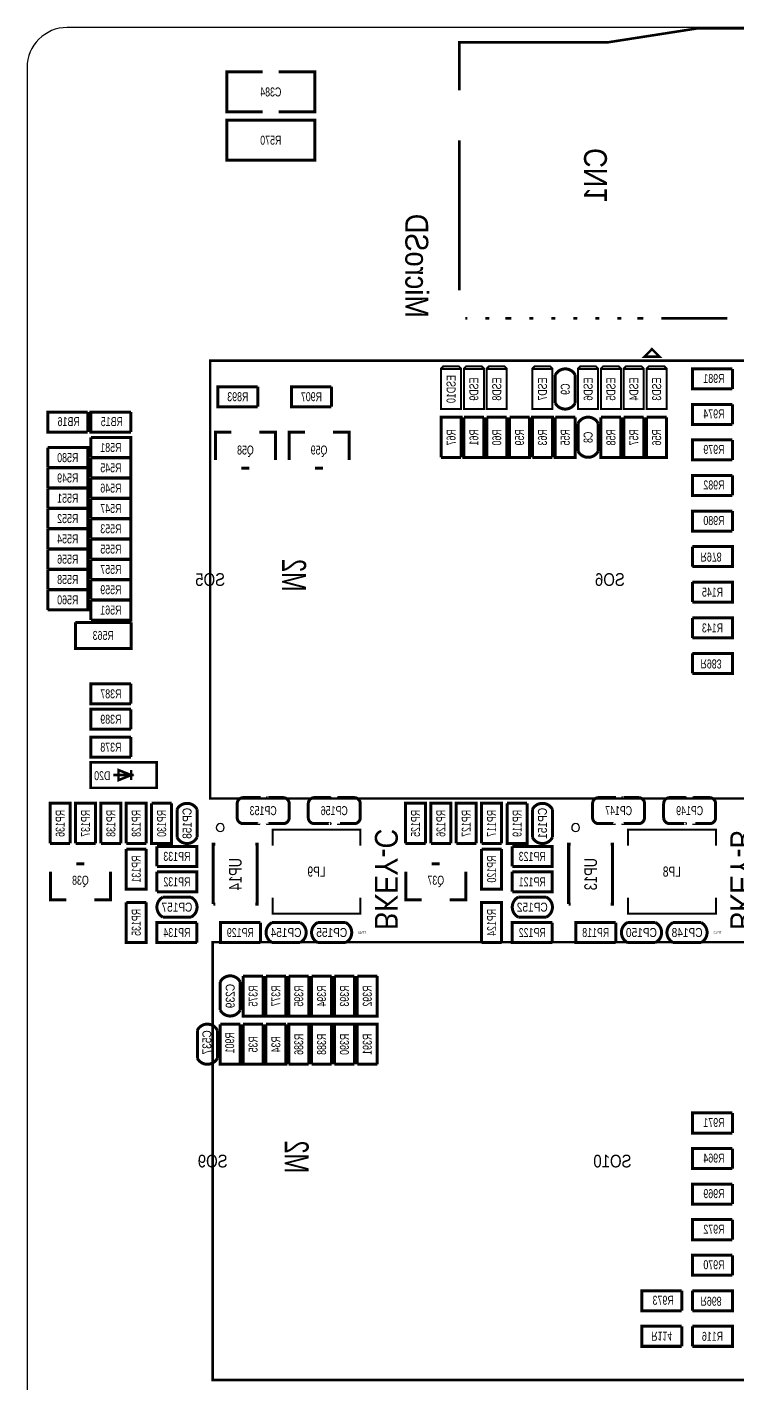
# Model space of a CAD drawing. Extents: x 0 to 194, y 0 to 132.
# Drawn here: x 0 to 35.6, y 64.2 to 132 of the extents above; entities that cross this region are included whole.
import ezdxf
from ezdxf.enums import TextEntityAlignment as Align

# ---------------------------------------------------------------- set-up
doc = ezdxf.new("R2010")
doc.units = 0
for name, color, linetype in [('BG_DESIGN_OUTLINE', 200, 'CONTINUOUS'), ('BG_SILKSCREEN_BOTTOM', 254, 'CONTINUOUS'), ('PG_SILKSCREEN_BOTTOM', 152, 'CONTINUOUS'), ('PG_SILKSCREEN_BOTTOM_OUTLINE', 152, 'CONTINUOUS'), ('RD_ASSEMBLY_BOTTOM', 142, 'CONTINUOUS')]:
    doc.layers.add(name, color=color, linetype=linetype)

msp = doc.modelspace()

# ---------------------------------------------------------------- linework, layer by layer
at = {"layer": 'BG_DESIGN_OUTLINE'}
msp.add_lwpolyline([(1.999996, 0), (131.372102, 0), (131.372102, 1.727962), (135.672068, 1.727962), (135.672068, 3.52806), (141.771878, 3.52806), (141.771878, 1.727962), (152.436068, 1.727962), (152.436068, 3.52806), (158.535878, 3.52806), (158.535878, 1.727962), (162.836352, 1.727962), (162.836352, 0), (192.000124, 0, 0.414201), (194.00012, 1.999996), (194.00012, 129.999994, 0.414202), (192.000124, 131.99999), (173.355, 131.99999), (172.16501, 130.81), (152.95499, 130.81), (151.765, 131.99999), (1.999996, 131.99999, 0.414213), (0, 129.999994), (0, 1.999996, 0.414212)], format="xyb", close=True, dxfattribs=at)
at = {"layer": 'PG_SILKSCREEN_BOTTOM'}
for points, const_width in [([(21.6281, 128.8542), (21.6281, 131.2545), (29.02712, 131.2545), (33.528, 131.95554), (36.42614, 131.95554)], 0.127), ([(21.6281, 118.85422), (21.6281, 126.35484)], 0.127), ([(22.02688, 117.45468), (21.92782, 117.45468)], 0.127), ([(23.1267, 117.45468), (22.92604, 117.45468)], 0.127), ([(24.22652, 117.45468), (23.9268, 117.45468)], 0.127), ([(25.32634, 117.45468), (25.12822, 117.45468)], 0.127), ([(26.42616, 117.45468), (26.22804, 117.45468)], 0.127), ([(27.52598, 117.45468), (27.32786, 117.45468)], 0.127), ([(28.6258, 117.45468), (28.42768, 117.45468)], 0.127), ([(29.72816, 117.45468), (29.5275, 117.45468)], 0.127), ([(30.82798, 117.45468), (30.52826, 117.45468)], 0.127), ([(35.0266, 117.45468), (31.72714, 117.45468)], 0.127), ([(85.158072, 115.34394), (9.15797, 115.34394), (9.15797, 93.44406), (85.158072, 93.44406)], 0.127), ([(31.26232, 115.91544), (31.64332, 115.53444), (30.88132, 115.53444), (31.26232, 115.91544)], 0.127), ([(10.221976, 111.770922), (9.421876, 111.770922), (9.421876, 110.370874)], 0.150114), ([(12.422124, 110.370874), (12.422124, 111.770922), (11.622024, 111.770922)], 0.150114), ([(13.904976, 111.770922), (13.104876, 111.770922), (13.104876, 110.370874)], 0.150114), ([(16.105124, 110.370874), (16.105124, 111.770922), (15.305024, 111.770922)], 0.150114), ([(11.121898, 109.971078), (10.722102, 109.971078)], 0.150114), ([(14.804898, 109.971078), (14.405102, 109.971078)], 0.150114), ([(3.175, 93.98), (6.477, 93.98), (6.477, 95.25), (3.175, 95.25), (3.175, 93.98)], 0.127), ([(4.318, 94.615), (5.334, 94.615)], 0.127), ([(5.207, 94.615), (4.572, 94.869), (4.572, 94.361), (5.207, 94.615)], 0.127), ([(5.207, 94.361), (5.207, 94.869)], 0.127), ([(16.677894, 91.088972), (16.677894, 91.889072), (12.278106, 91.889072), (12.278106, 91.088972)], 0.100076), ([(34.457894, 91.088972), (34.457894, 91.889072), (30.058106, 91.889072), (30.058106, 91.088972)], 0.100076), ([(9.313926, 88.161876), (9.313926, 91.162124), (9.414002, 91.162124)], 0.1524), ([(11.413998, 91.162124), (11.514074, 91.162124), (11.514074, 88.161876), (11.413998, 88.161876)], 0.1524), ([(27.093926, 88.161876), (27.093926, 91.162124), (27.194002, 91.162124)], 0.1524), ([(29.193998, 91.162124), (29.294074, 91.162124), (29.294074, 88.161876), (29.193998, 88.161876)], 0.1524), ([(2.467102, 90.180922), (2.866898, 90.180922)], 0.150114), ([(20.247102, 90.180922), (20.646898, 90.180922)], 0.150114), ([(1.166876, 89.781126), (1.166876, 88.381078), (1.966976, 88.381078)], 0.150114), ([(3.367024, 88.381078), (4.167124, 88.381078), (4.167124, 89.781126)], 0.150114), ([(18.946876, 89.781126), (18.946876, 88.381078), (19.746976, 88.381078)], 0.150114), ([(21.147024, 88.381078), (21.947124, 88.381078), (21.947124, 89.781126)], 0.150114), ([(9.414002, 88.161876), (9.313926, 88.161876)], 0.1524), ([(12.278106, 88.489028), (12.278106, 87.688928), (16.677894, 87.688928), (16.677894, 88.489028)], 0.100076), ([(27.194002, 88.161876), (27.093926, 88.161876)], 0.1524), ([(30.058106, 88.489028), (30.058106, 87.688928), (34.457894, 87.688928), (34.457894, 88.489028)], 0.100076), ([(85.285072, 86.26094), (9.28497, 86.26094), (9.28497, 64.36106), (85.285072, 64.36106)], 0.127)]:
    msp.add_lwpolyline(points, dxfattribs=dict(at, const_width=const_width))
msp.add_lwpolyline([(31.26232, 115.91544), (31.64332, 115.53444), (30.88132, 115.53444)], close=True, dxfattribs=at)
for points in [[(9.863074, 91.987116, 1), (9.464936, 91.986892, 1)], [(27.643074, 91.987116, 1), (27.244936, 91.986892, 1)]]:
    msp.add_lwpolyline(points, format="xyb", close=True, dxfattribs=at)
at = {"layer": 'PG_SILKSCREEN_BOTTOM_OUTLINE'}
for points, const_width in [([(11.79195, 127.778002), (9.992106, 127.778002), (9.992106, 129.777998), (11.79195, 129.777998)], 0.150114), ([(12.59205, 127.778002), (14.391894, 127.778002), (14.391894, 129.777998), (12.59205, 129.777998)], 0.150114), ([(12.59205, 125.365002), (14.391894, 125.365002), (14.391894, 127.364998), (9.992106, 127.364998), (9.992106, 125.365002), (14.391894, 125.365002), (14.391894, 127.364998)], 0.150114), ([(20.70862, 114.91976), (21.70938, 114.91976), (21.70938, 114.94262), (21.59, 115.062), (20.828, 115.062), (20.70862, 114.94262), (20.70862, 114.91976)], 0.100076), ([(21.70938, 114.91976), (21.70938, 112.91824), (20.70862, 112.91824), (20.70862, 114.91976)], 0.100076), ([(21.85162, 114.91976), (22.85238, 114.91976), (22.85238, 114.94262), (22.733, 115.062), (21.971, 115.062), (21.85162, 114.94262), (21.85162, 114.91976)], 0.100076), ([(22.85238, 114.91976), (22.85238, 112.91824), (21.85162, 112.91824), (21.85162, 114.91976)], 0.100076), ([(22.99462, 114.91976), (23.99538, 114.91976), (23.99538, 114.94262), (23.876, 115.062), (23.114, 115.062), (22.99462, 114.94262), (22.99462, 114.91976)], 0.100076), ([(23.99538, 114.91976), (23.99538, 112.91824), (22.99462, 112.91824), (22.99462, 114.91976)], 0.100076), ([(25.28062, 114.91976), (26.28138, 114.91976), (26.28138, 114.94262), (26.162, 115.062), (25.4, 115.062), (25.28062, 114.94262), (25.28062, 114.91976)], 0.100076), ([(26.28138, 114.91976), (26.28138, 112.91824), (25.28062, 112.91824), (25.28062, 114.91976)], 0.100076), ([(26.423874, 114.619024), (26.423874, 113.218976)], 0.150114), ([(27.424126, 114.619024), (27.424126, 113.218976)], 0.150114), ([(27.56662, 114.91976), (28.56738, 114.91976), (28.56738, 114.94262), (28.448, 115.062), (27.686, 115.062), (27.56662, 114.94262), (27.56662, 114.91976)], 0.100076), ([(28.56738, 114.91976), (28.56738, 112.91824), (27.56662, 112.91824), (27.56662, 114.91976)], 0.100076), ([(28.70962, 114.91976), (29.71038, 114.91976), (29.71038, 114.94262), (29.591, 115.062), (28.829, 115.062), (28.70962, 114.94262), (28.70962, 114.91976)], 0.100076), ([(29.71038, 114.91976), (29.71038, 112.91824), (28.70962, 112.91824), (28.70962, 114.91976)], 0.100076), ([(29.85262, 114.91976), (30.85338, 114.91976), (30.85338, 114.94262), (30.734, 115.062), (29.972, 115.062), (29.85262, 114.94262), (29.85262, 114.91976)], 0.100076), ([(30.85338, 114.91976), (30.85338, 112.91824), (29.85262, 112.91824), (29.85262, 114.91976)], 0.100076), ([(30.99562, 114.91976), (31.99638, 114.91976), (31.99638, 114.94262), (31.877, 115.062), (31.115, 115.062), (30.99562, 114.94262), (30.99562, 114.91976)], 0.100076), ([(31.99638, 114.91976), (31.99638, 112.91824), (30.99562, 112.91824), (30.99562, 114.91976)], 0.100076), ([(35.29076, 113.92662), (33.28924, 113.92662), (33.28924, 114.92738), (35.29076, 114.92738)], 0.150114), ([(35.29076, 114.92738), (35.29076, 113.92662)], 0.150114), ([(11.54176, 113.03762), (9.54024, 113.03762), (9.54024, 114.03838), (11.54176, 114.03838)], 0.150114), ([(11.54176, 114.03838), (11.54176, 113.03762)], 0.150114), ([(15.22476, 113.03762), (13.22324, 113.03762), (13.22324, 114.03838), (15.22476, 114.03838)], 0.150114), ([(15.22476, 114.03838), (15.22476, 113.03762)], 0.150114), ([(3.03276, 111.76762), (1.03124, 111.76762), (1.03124, 112.76838), (3.03276, 112.76838)], 0.150114), ([(3.03276, 112.76838), (3.03276, 111.76762)], 0.150114), ([(5.19176, 111.76762), (3.19024, 111.76762), (3.19024, 112.76838), (5.19176, 112.76838)], 0.150114), ([(5.19176, 112.76838), (5.19176, 111.76762)], 0.150114), ([(35.29076, 112.154462), (33.28924, 112.154462), (33.28924, 113.155222), (35.29076, 113.155222)], 0.150114), ([(35.29076, 113.155222), (35.29076, 112.154462)], 0.150114), ([(20.70862, 110.50524), (20.70862, 112.50676), (21.70938, 112.50676), (21.70938, 110.50524)], 0.150114), ([(22.85238, 112.50676), (22.85238, 110.50524), (21.85162, 110.50524), (21.85162, 112.50676)], 0.150114), ([(21.85162, 112.50676), (22.85238, 112.50676)], 0.150114), ([(23.99538, 112.50676), (23.99538, 110.50524), (22.99462, 110.50524), (22.99462, 112.50676)], 0.150114), ([(22.99462, 112.50676), (23.99538, 112.50676)], 0.150114), ([(25.13838, 112.50676), (25.13838, 110.50524), (24.13762, 110.50524), (24.13762, 112.50676)], 0.150114), ([(24.13762, 112.50676), (25.13838, 112.50676)], 0.150114), ([(25.28062, 110.50524), (25.28062, 112.50676), (26.28138, 112.50676), (26.28138, 110.50524)], 0.150114), ([(27.42438, 112.50676), (27.42438, 110.50524), (26.42362, 110.50524), (26.42362, 112.50676)], 0.150114), ([(26.42362, 112.50676), (27.42438, 112.50676)], 0.150114), ([(27.566874, 112.206024), (27.566874, 110.805976)], 0.150114), ([(28.567126, 112.206024), (28.567126, 110.805976)], 0.150114), ([(29.71038, 112.50676), (29.71038, 110.50524), (28.70962, 110.50524), (28.70962, 112.50676)], 0.150114), ([(28.70962, 112.50676), (29.71038, 112.50676)], 0.150114), ([(30.85338, 112.50676), (30.85338, 110.50524), (29.85262, 110.50524), (29.85262, 112.50676)], 0.150114), ([(29.85262, 112.50676), (30.85338, 112.50676)], 0.150114), ([(31.99638, 112.50676), (31.99638, 110.50524), (30.99562, 110.50524), (30.99562, 112.50676)], 0.150114), ([(30.99562, 112.50676), (31.99638, 112.50676)], 0.150114), ([(3.19024, 111.49838), (5.19176, 111.49838), (5.19176, 110.49762), (3.19024, 110.49762)], 0.150114), ([(3.19024, 110.49762), (3.19024, 111.49838)], 0.150114), ([(35.29076, 110.376462), (33.28924, 110.376462), (33.28924, 111.377222), (35.29076, 111.377222)], 0.150114), ([(35.29076, 111.377222), (35.29076, 110.376462)], 0.150114), ([(1.03124, 110.99038), (3.03276, 110.99038), (3.03276, 109.98962), (1.03124, 109.98962)], 0.150114), ([(1.03124, 109.98962), (1.03124, 110.99038)], 0.150114), ([(1.03124, 109.97438), (3.03276, 109.97438), (3.03276, 108.97362), (1.03124, 108.97362)], 0.150114), ([(1.03124, 108.97362), (1.03124, 109.97438)], 0.150114), ([(3.19024, 110.48238), (5.19176, 110.48238), (5.19176, 109.48162), (3.19024, 109.48162)], 0.150114), ([(3.19024, 109.48162), (3.19024, 110.48238)], 0.150114), ([(21.70938, 110.50524), (20.70862, 110.50524)], 0.150114), ([(26.28138, 110.50524), (25.28062, 110.50524)], 0.150114), ([(3.19024, 109.46638), (5.19176, 109.46638), (5.19176, 108.46562), (3.19024, 108.46562)], 0.150114), ([(3.19024, 108.46562), (3.19024, 109.46638)], 0.150114), ([(35.29076, 108.598462), (33.28924, 108.598462), (33.28924, 109.599222), (35.29076, 109.599222)], 0.150114), ([(35.29076, 109.599222), (35.29076, 108.598462)], 0.150114), ([(1.03124, 108.95838), (3.03276, 108.95838), (3.03276, 107.95762), (1.03124, 107.95762)], 0.150114), ([(1.03124, 107.95762), (1.03124, 108.95838)], 0.150114), ([(1.03124, 107.94238), (3.03276, 107.94238), (3.03276, 106.94162), (1.03124, 106.94162)], 0.150114), ([(1.03124, 106.94162), (1.03124, 107.94238)], 0.150114), ([(3.19024, 108.45038), (5.19176, 108.45038), (5.19176, 107.44962), (3.19024, 107.44962)], 0.150114), ([(3.19024, 107.44962), (3.19024, 108.45038)], 0.150114), ([(35.29076, 106.820462), (33.28924, 106.820462), (33.28924, 107.821222), (35.29076, 107.821222)], 0.150114), ([(35.29076, 107.821222), (35.29076, 106.820462)], 0.150114), ([(3.19024, 107.43438), (5.19176, 107.43438), (5.19176, 106.43362), (3.19024, 106.43362)], 0.150114), ([(3.19024, 106.43362), (3.19024, 107.43438)], 0.150114), ([(1.03124, 106.92638), (3.03276, 106.92638), (3.03276, 105.92562), (1.03124, 105.92562)], 0.150114), ([(1.03124, 105.92562), (1.03124, 106.92638)], 0.150114), ([(1.03124, 105.91038), (3.03276, 105.91038), (3.03276, 104.90962), (1.03124, 104.90962)], 0.150114), ([(1.03124, 104.90962), (1.03124, 105.91038)], 0.150114), ([(3.19024, 106.41838), (5.19176, 106.41838), (5.19176, 105.41762), (3.19024, 105.41762)], 0.150114), ([(3.19024, 105.41762), (3.19024, 106.41838)], 0.150114), ([(33.28924, 106.043222), (35.29076, 106.043222), (35.29076, 105.042462), (33.28924, 105.042462)], 0.150114), ([(33.28924, 105.042462), (33.28924, 106.043222)], 0.150114), ([(3.19024, 105.40238), (5.19176, 105.40238), (5.19176, 104.40162), (3.19024, 104.40162)], 0.150114), ([(3.19024, 104.40162), (3.19024, 105.40238)], 0.150114), ([(1.03124, 104.89438), (3.03276, 104.89438), (3.03276, 103.89362), (1.03124, 103.89362)], 0.150114), ([(1.03124, 103.89362), (1.03124, 104.89438)], 0.150114), ([(1.03124, 103.87838), (3.03276, 103.87838), (3.03276, 102.87762), (1.03124, 102.87762)], 0.150114), ([(1.03124, 102.87762), (1.03124, 103.87838)], 0.150114), ([(3.19024, 104.38638), (5.19176, 104.38638), (5.19176, 103.38562), (3.19024, 103.38562)], 0.150114), ([(3.19024, 103.38562), (3.19024, 104.38638)], 0.150114), ([(33.28924, 104.265222), (35.29076, 104.265222), (35.29076, 103.264462), (33.28924, 103.264462)], 0.150114), ([(33.28924, 103.264462), (33.28924, 104.265222)], 0.150114), ([(3.19024, 103.37038), (5.19176, 103.37038), (5.19176, 102.36962), (3.19024, 102.36962)], 0.150114), ([(3.19024, 102.36962), (3.19024, 103.37038)], 0.150114), ([(33.28924, 102.475538), (35.29076, 102.475538), (35.29076, 101.474778), (33.28924, 101.474778)], 0.150114), ([(33.28924, 101.474778), (33.28924, 102.475538)], 0.150114), ([(5.207, 102.2477), (5.207, 100.9523), (2.413, 100.9523), (2.413, 102.2477)], 0.150114), ([(2.413, 102.2477), (5.210048, 102.2477)], 0.150114), ([(33.28924, 100.697538), (35.29076, 100.697538), (35.29076, 99.696778), (33.28924, 99.696778)], 0.150114), ([(33.28924, 99.696778), (33.28924, 100.697538)], 0.150114), ([(5.19176, 98.17862), (3.19024, 98.17862), (3.19024, 99.17938), (5.19176, 99.17938)], 0.150114), ([(5.19176, 99.17938), (5.19176, 98.17862)], 0.150114), ([(5.19176, 96.90862), (3.19024, 96.90862), (3.19024, 97.90938), (5.19176, 97.90938)], 0.150114), ([(5.19176, 97.90938), (5.19176, 96.90862)], 0.150114), ([(5.19176, 95.51162), (3.19024, 95.51162), (3.19024, 96.51238), (5.19176, 96.51238)], 0.150114), ([(5.19176, 96.51238), (5.19176, 95.51162)], 0.150114), ([(1.15062, 91.20124), (1.15062, 93.20276), (2.15138, 93.20276), (2.15138, 91.20124)], 0.150114), ([(2.42062, 91.20124), (2.42062, 93.20276), (3.42138, 93.20276), (3.42138, 91.20124)], 0.150114), ([(3.69062, 91.20124), (3.69062, 93.20276), (4.69138, 93.20276), (4.69138, 91.20124)], 0.150114), ([(4.96062, 91.20124), (4.96062, 93.20276), (5.96138, 93.20276), (5.96138, 91.20124)], 0.150114), ([(7.23138, 93.20276), (7.23138, 91.20124), (6.23062, 91.20124), (6.23062, 93.20276)], 0.150114), ([(6.23062, 93.20276), (7.23138, 93.20276)], 0.150114), ([(7.500874, 91.501976), (7.500874, 92.902024)], 0.150114), ([(8.501126, 91.501976), (8.501126, 92.902024)], 0.150114), ([(18.93062, 91.20124), (18.93062, 93.20276), (19.93138, 93.20276), (19.93138, 91.20124)], 0.150114), ([(20.20062, 91.20124), (20.20062, 93.20276), (21.20138, 93.20276), (21.20138, 91.20124)], 0.150114), ([(21.47062, 91.20124), (21.47062, 93.20276), (22.47138, 93.20276), (22.47138, 91.20124)], 0.150114), ([(22.74062, 91.20124), (22.74062, 93.20276), (23.74138, 93.20276), (23.74138, 91.20124)], 0.150114), ([(25.01138, 93.20276), (25.01138, 91.20124), (24.01062, 91.20124), (24.01062, 93.20276)], 0.150114), ([(24.01062, 93.20276), (25.01138, 93.20276)], 0.150114), ([(25.280874, 91.501976), (25.280874, 92.902024)], 0.150114), ([(26.281126, 91.501976), (26.281126, 92.902024)], 0.150114), ([(2.15138, 91.20124), (1.15062, 91.20124)], 0.150114), ([(3.42138, 91.20124), (2.42062, 91.20124)], 0.150114), ([(4.69138, 91.20124), (3.69062, 91.20124)], 0.150114), ([(5.96138, 91.20124), (4.96062, 91.20124)], 0.150114), ([(5.96138, 90.91676), (5.96138, 88.91524), (4.96062, 88.91524), (4.96062, 90.91676)], 0.150114), ([(4.96062, 90.91676), (5.96138, 90.91676)], 0.150114), ([(6.49224, 91.05138), (8.49376, 91.05138), (8.49376, 90.05062), (6.49224, 90.05062)], 0.150114), ([(6.49224, 90.05062), (6.49224, 91.05138)], 0.150114), ([(19.93138, 91.20124), (18.93062, 91.20124)], 0.150114), ([(21.20138, 91.20124), (20.20062, 91.20124)], 0.150114), ([(22.47138, 91.20124), (21.47062, 91.20124)], 0.150114), ([(23.74138, 91.20124), (22.74062, 91.20124)], 0.150114), ([(23.74138, 90.91676), (23.74138, 88.91524), (22.74062, 88.91524), (22.74062, 90.91676)], 0.150114), ([(22.74062, 90.91676), (23.74138, 90.91676)], 0.150114), ([(24.27224, 91.05138), (26.27376, 91.05138), (26.27376, 90.05062), (24.27224, 90.05062)], 0.150114), ([(24.27224, 90.05062), (24.27224, 91.05138)], 0.150114), ([(6.49224, 89.78138), (8.49376, 89.78138), (8.49376, 88.78062), (6.49224, 88.78062)], 0.150114), ([(6.49224, 88.78062), (6.49224, 89.78138)], 0.150114), ([(24.27224, 89.78138), (26.27376, 89.78138), (26.27376, 88.78062), (24.27224, 88.78062)], 0.150114), ([(24.27224, 88.78062), (24.27224, 89.78138)], 0.150114), ([(5.96138, 88.24976), (5.96138, 86.24824), (4.96062, 86.24824), (4.96062, 88.24976)], 0.150114), ([(4.96062, 88.24976), (5.96138, 88.24976)], 0.150114), ([(8.193024, 88.511126), (6.792976, 88.511126)], 0.150114), ([(22.74062, 86.24824), (22.74062, 88.24976), (23.74138, 88.24976), (23.74138, 86.24824)], 0.150114), ([(25.973024, 88.511126), (24.572976, 88.511126)], 0.150114), ([(8.193024, 87.510874), (6.792976, 87.510874)], 0.150114), ([(25.973024, 87.510874), (24.572976, 87.510874)], 0.150114), ([(8.49376, 86.24062), (6.49224, 86.24062), (6.49224, 87.24138), (8.49376, 87.24138)], 0.150114), ([(8.49376, 87.24138), (8.49376, 86.24062)], 0.150114), ([(11.66876, 86.24062), (9.66724, 86.24062), (9.66724, 87.24138), (11.66876, 87.24138)], 0.150114), ([(11.66876, 87.24138), (11.66876, 86.24062)], 0.150114), ([(13.654024, 87.241126), (12.253976, 87.241126)], 0.150114), ([(14.539976, 87.241126), (15.940024, 87.241126)], 0.150114), ([(26.27376, 86.24062), (24.27224, 86.24062), (24.27224, 87.24138), (26.27376, 87.24138)], 0.150114), ([(26.27376, 87.24138), (26.27376, 86.24062)], 0.150114), ([(29.44876, 86.24062), (27.44724, 86.24062), (27.44724, 87.24138), (29.44876, 87.24138)], 0.150114), ([(29.44876, 87.24138), (29.44876, 86.24062)], 0.150114), ([(31.434024, 87.241126), (30.033976, 87.241126)], 0.150114), ([(32.319976, 87.241126), (33.720024, 87.241126)], 0.150114), ([(13.654024, 86.240874), (12.253976, 86.240874)], 0.150114), ([(14.539976, 86.240874), (15.940024, 86.240874)], 0.150114), ([(23.74138, 86.24824), (22.74062, 86.24824)], 0.150114), ([(31.434024, 86.240874), (30.033976, 86.240874)], 0.150114), ([(32.319976, 86.240874), (33.720024, 86.240874)], 0.150114), ([(9.659874, 84.266024), (9.659874, 82.865976)], 0.150114), ([(10.660126, 84.266024), (10.660126, 82.865976)], 0.150114), ([(11.80338, 84.56676), (11.80338, 82.56524), (10.80262, 82.56524), (10.80262, 84.56676)], 0.150114), ([(10.80262, 84.56676), (11.80338, 84.56676)], 0.150114), ([(12.94638, 84.56676), (12.94638, 82.56524), (11.94562, 82.56524), (11.94562, 84.56676)], 0.150114), ([(11.94562, 84.56676), (12.94638, 84.56676)], 0.150114), ([(14.08938, 84.56676), (14.08938, 82.56524), (13.08862, 82.56524), (13.08862, 84.56676)], 0.150114), ([(13.08862, 84.56676), (14.08938, 84.56676)], 0.150114), ([(15.23238, 84.56676), (15.23238, 82.56524), (14.23162, 82.56524), (14.23162, 84.56676)], 0.150114), ([(14.23162, 84.56676), (15.23238, 84.56676)], 0.150114), ([(16.37538, 84.56676), (16.37538, 82.56524), (15.37462, 82.56524), (15.37462, 84.56676)], 0.150114), ([(15.37462, 84.56676), (16.37538, 84.56676)], 0.150114), ([(17.51838, 84.56676), (17.51838, 82.56524), (16.51762, 82.56524), (16.51762, 84.56676)], 0.150114), ([(16.51762, 84.56676), (17.51838, 84.56676)], 0.150114), ([(10.66038, 82.15376), (10.66038, 80.15224), (9.65962, 80.15224), (9.65962, 82.15376)], 0.150114), ([(9.65962, 82.15376), (10.66038, 82.15376)], 0.150114), ([(11.80338, 82.15376), (11.80338, 80.15224), (10.80262, 80.15224), (10.80262, 82.15376)], 0.150114), ([(10.80262, 82.15376), (11.80338, 82.15376)], 0.150114), ([(12.94638, 82.15376), (12.94638, 80.15224), (11.94562, 80.15224), (11.94562, 82.15376)], 0.150114), ([(11.94562, 82.15376), (12.94638, 82.15376)], 0.150114), ([(13.08862, 80.15224), (13.08862, 82.15376), (14.08938, 82.15376), (14.08938, 80.15224)], 0.150114), ([(14.23162, 80.15224), (14.23162, 82.15376), (15.23238, 82.15376), (15.23238, 80.15224)], 0.150114), ([(15.37462, 80.15224), (15.37462, 82.15376), (16.37538, 82.15376), (16.37538, 80.15224)], 0.150114), ([(16.51762, 80.15224), (16.51762, 82.15376), (17.51838, 82.15376), (17.51838, 80.15224)], 0.150114), ([(8.516874, 81.853024), (8.516874, 80.452976)], 0.150114), ([(9.517126, 81.853024), (9.517126, 80.452976)], 0.150114), ([(14.08938, 80.15224), (13.08862, 80.15224)], 0.150114), ([(15.23238, 80.15224), (14.23162, 80.15224)], 0.150114), ([(16.37538, 80.15224), (15.37462, 80.15224)], 0.150114), ([(17.51838, 80.15224), (16.51762, 80.15224)], 0.150114), ([(35.29076, 76.71562), (33.28924, 76.71562), (33.28924, 77.71638), (35.29076, 77.71638)], 0.150114), ([(35.29076, 77.71638), (35.29076, 76.71562)], 0.150114), ([(35.29076, 74.93762), (33.28924, 74.93762), (33.28924, 75.93838), (35.29076, 75.93838)], 0.150114), ([(35.29076, 75.93838), (35.29076, 74.93762)], 0.150114), ([(35.29076, 73.15962), (33.28924, 73.15962), (33.28924, 74.16038), (35.29076, 74.16038)], 0.150114), ([(35.29076, 74.16038), (35.29076, 73.15962)], 0.150114), ([(35.29076, 71.38162), (33.28924, 71.38162), (33.28924, 72.38238), (35.29076, 72.38238)], 0.150114), ([(35.29076, 72.38238), (35.29076, 71.38162)], 0.150114), ([(35.29076, 69.60362), (33.28924, 69.60362), (33.28924, 70.60438), (35.29076, 70.60438)], 0.150114), ([(35.29076, 70.60438), (35.29076, 69.60362)], 0.150114), ([(32.75076, 67.82562), (30.74924, 67.82562), (30.74924, 68.82638), (32.75076, 68.82638)], 0.150114), ([(32.75076, 68.82638), (32.75076, 67.82562)], 0.150114), ([(33.28924, 68.82638), (35.29076, 68.82638), (35.29076, 67.82562), (33.28924, 67.82562)], 0.150114), ([(33.28924, 67.82562), (33.28924, 68.82638)], 0.150114), ([(32.75076, 66.04762), (30.74924, 66.04762), (30.74924, 67.04838), (32.75076, 67.04838)], 0.150114), ([(32.75076, 67.04838), (32.75076, 66.04762)], 0.150114), ([(33.28924, 67.04838), (35.29076, 67.04838), (35.29076, 66.04762), (33.28924, 66.04762)], 0.150114), ([(33.28924, 66.04762), (33.28924, 67.04838)], 0.150114)]:
    msp.add_lwpolyline(points, dxfattribs=dict(at, const_width=const_width))
at = {"layer": 'PG_SILKSCREEN_BOTTOM_OUTLINE', "const_width": 0.150114}
for points in [[(26.423874, 114.619024, -0.618077), (27.424126, 114.619024)], [(26.423874, 113.218976, 0.600046), (27.424126, 113.218976)], [(27.566874, 112.206024, -0.618077), (28.567126, 112.206024)], [(27.566874, 110.805976, 0.600046), (28.567126, 110.805976)], [(8.501126, 92.902024, 0.600046), (7.500874, 92.902024)], [(11.606276, 93.4847), (11.606276, 93.486986), (10.811002, 93.486986, 0.41419), (10.511028, 93.187012), (10.511028, 92.486988, 0.41419), (10.811002, 92.187014), (11.60399, 92.187014, 0.414214), (11.606276, 92.1893)], [(12.015724, 93.4847, -0.919612), (12.015724, 93.486986), (12.810998, 93.486986, -0.41419), (13.110972, 93.187012), (13.110972, 92.486988, -0.41419), (12.810998, 92.187014), (12.01801, 92.187014, -0.414214), (12.015724, 92.1893)], [(15.162276, 92.1893, -0.919612), (15.162276, 92.187014), (14.367002, 92.187014, -0.41419), (14.067028, 92.486988), (14.067028, 93.187012, -0.41419), (14.367002, 93.486986), (15.15999, 93.486986, -0.414214), (15.162276, 93.4847)], [(15.571724, 92.1893), (15.571724, 92.187014), (16.366998, 92.187014, 0.41419), (16.666972, 92.486988), (16.666972, 93.187012, 0.41419), (16.366998, 93.486986), (15.57401, 93.486986, 0.414214), (15.571724, 93.4847)], [(26.281126, 92.902024, 0.600046), (25.280874, 92.902024)], [(29.386276, 93.4847), (29.386276, 93.486986), (28.591002, 93.486986, 0.41419), (28.291028, 93.187012), (28.291028, 92.486988, 0.41419), (28.591002, 92.187014), (29.38399, 92.187014, 0.414214), (29.386276, 92.1893)], [(29.795724, 93.4847, -0.919612), (29.795724, 93.486986), (30.590998, 93.486986, -0.41419), (30.890972, 93.187012), (30.890972, 92.486988, -0.41419), (30.590998, 92.187014), (29.79801, 92.187014, -0.414214), (29.795724, 92.1893)], [(32.942276, 92.1893, -0.919612), (32.942276, 92.187014), (32.147002, 92.187014, -0.41419), (31.847028, 92.486988), (31.847028, 93.187012, -0.41419), (32.147002, 93.486986), (32.93999, 93.486986, -0.414214), (32.942276, 93.4847)], [(33.351724, 92.1893), (33.351724, 92.187014), (34.146998, 92.187014, 0.41419), (34.446972, 92.486988), (34.446972, 93.187012, 0.41419), (34.146998, 93.486986), (33.35401, 93.486986, 0.414214), (33.351724, 93.4847)], [(8.501126, 91.501976, -0.618077), (7.500874, 91.501976)], [(26.281126, 91.501976, -0.618077), (25.280874, 91.501976)], [(6.792976, 88.511126, 0.600046), (6.792976, 87.510874)], [(8.193024, 88.511126, -0.618077), (8.193024, 87.510874)], [(24.572976, 88.511126, 0.600046), (24.572976, 87.510874)], [(25.973024, 88.511126, -0.618077), (25.973024, 87.510874)], [(12.253976, 87.241126, 0.600046), (12.253976, 86.240874)], [(13.654024, 87.241126, -0.618077), (13.654024, 86.240874)], [(14.539976, 86.240874, -0.618077), (14.539976, 87.241126)], [(15.940024, 86.240874, 0.600046), (15.940024, 87.241126)], [(30.033976, 87.241126, 0.600046), (30.033976, 86.240874)], [(31.434024, 87.241126, -0.618077), (31.434024, 86.240874)], [(32.319976, 86.240874, -0.618077), (32.319976, 87.241126)], [(33.720024, 86.240874, 0.600046), (33.720024, 87.241126)], [(9.659874, 84.266024, -0.618077), (10.660126, 84.266024)], [(9.659874, 82.865976, 0.600046), (10.660126, 82.865976)], [(8.516874, 81.853024, -0.618077), (9.517126, 81.853024)], [(8.516874, 80.452976, 0.600046), (9.517126, 80.452976)]]:
    msp.add_lwpolyline(points, format="xyb", dxfattribs=at)

# ---------------------------------------------------------------- texts
at = {"layer": 'BG_SILKSCREEN_BOTTOM', "text_generation_flag": 2, "width": 0.888889}
for s, p in [('MicroSD', (18.923, 117.475)), ('BKEY-C', (17.399, 86.868)), ('BKEY-B', (35.179, 86.868))]:
    msp.add_text(s, height=1.143, rotation=270, dxfattribs=at).set_placement(p)
at = {"layer": 'PG_SILKSCREEN_BOTTOM', "text_generation_flag": 2, "width": 0.730932}
for p in [(12.757912, 103.794052), (12.884912, 74.711052)]:
    msp.add_text('M2', height=1.19888, rotation=270, dxfattribs=at).set_placement(p)
at = {"layer": 'RD_ASSEMBLY_BOTTOM', "text_generation_flag": 2}
for s, height, width, p in [('C384', 0.44958, 0.734463, (12.192, 128.55321)), ('R570', 0.44958, 0.734463, (12.192, 126.14021)), ('R893', 0.44958, 0.734463, (10.541, 113.31321)), ('R907', 0.44958, 0.734463, (14.224, 113.31321)), ('R580', 0.44958, 0.734463, (2.032, 110.26521)), ('R581', 0.44958, 0.734463, (4.191, 110.77321)), ('Q58', 0.44958, 0.734463, (10.922, 110.64621)), ('Q59', 0.44958, 0.734463, (14.605, 110.64621)), ('R545', 0.44958, 0.734463, (4.191, 109.75721)), ('R549', 0.44958, 0.734463, (2.032, 109.24921)), ('R551', 0.44958, 0.734463, (2.032, 108.23321)), ('R546', 0.44958, 0.734463, (4.191, 108.74121)), ('R547', 0.44958, 0.734463, (4.191, 107.72521)), ('R552', 0.44958, 0.734463, (2.032, 107.21721)), ('R554', 0.44958, 0.734463, (2.032, 106.20121)), ('R553', 0.44958, 0.734463, (4.191, 106.70921)), ('R555', 0.44958, 0.734463, (4.191, 105.69321)), ('R556', 0.44958, 0.734463, (2.032, 105.18521)), ('R558', 0.44958, 0.734463, (2.032, 104.16921)), ('R557', 0.44958, 0.734463, (4.191, 104.67721)), ('SO5', 0.635, 0.88, (9.15797, 104.0765)), ('SO6', 0.635, 0.88, (29.15793, 104.0765)), ('R559', 0.44958, 0.734463, (4.191, 103.66121)), ('R145', 0.44958, 0.734463, (34.29, 103.540052)), ('R560', 0.44958, 0.734463, (2.032, 103.15321)), ('R561', 0.44958, 0.734463, (4.191, 102.64521)), ('R563', 0.44958, 0.734463, (3.81, 101.37521)), ('R143', 0.44958, 0.734463, (34.29, 101.750368)), ('R387', 0.44958, 0.734463, (4.191, 98.45421)), ('R389', 0.44958, 0.734463, (4.191, 97.18421)), ('R378', 0.44958, 0.734463, (4.191, 95.78721)), ('D20', 0.44958, 0.734463, (3.7592, 94.361)), ('CP153', 0.44958, 0.734463, (11.811, 92.61221)), ('CP156', 0.44958, 0.734463, (15.367, 92.61221)), ('CP147', 0.44958, 0.734463, (29.591, 92.61221)), ('CP149', 0.44958, 0.734463, (33.147, 92.61221)), ('RP133', 0.44958, 0.734463, (7.493, 90.32621)), ('RP123', 0.44958, 0.734463, (25.273, 90.32621)), ('Q38', 0.44958, 0.734463, (2.667, 89.13114)), ('LP9', 0.508, 0.75, (14.478, 89.535)), ('Q37', 0.44958, 0.734463, (20.447, 89.13114)), ('LP8', 0.508, 0.75, (32.258, 89.535)), ('RP132', 0.44958, 0.734463, (7.493, 89.05621)), ('RP121', 0.44958, 0.734463, (25.273, 89.05621)), ('CP157', 0.44958, 0.841808, (7.493, 87.78621)), ('CP152', 0.44958, 0.841808, (25.273, 87.78621)), ('RP134', 0.44958, 0.734463, (7.493, 86.51621)), ('RP129', 0.44958, 0.734463, (10.668, 86.51621)), ('CP154', 0.44958, 0.841808, (12.954, 86.51621)), ('CP155', 0.44958, 0.841808, (15.24, 86.51621)), ('RP122', 0.44958, 0.734463, (25.273, 86.51621)), ('RP118', 0.44958, 0.734463, (28.448, 86.51621)), ('CP150', 0.44958, 0.841808, (30.734, 86.51621)), ('CP148', 0.44958, 0.841808, (33.02, 86.51621)), ('TP44', 0.11938, 0.914894, (16.764, 86.68131)), ('TP43', 0.11938, 0.914894, (34.544, 86.68131)), ('SO9', 0.635, 0.88, (9.28497, 74.9935)), ('SO10', 0.635, 0.88, (29.28493, 74.9935)), ('R116', 0.44958, 0.734463, (34.29, 66.32321))]:
    msp.add_text(s, height=height, dxfattribs=dict(at, width=width)).set_placement(p, align=Align.CENTER)
for s, height, rotation, width, p in [('CN1', 1.143, 90, 0.888889, (29.0068, 124.6124)), ('ESD10', 0.44958, 90, 0.734463, (21.43379, 113.919)), ('ESD9', 0.44958, 90, 0.734463, (22.57679, 113.919)), ('ESD8', 0.44958, 90, 0.734463, (23.71979, 113.919)), ('ESD7', 0.44958, 90, 0.734463, (26.00579, 113.919)), ('C9', 0.44958, 90, 0.734463, (27.14879, 113.919)), ('ESD6', 0.44958, 90, 0.734463, (28.29179, 113.919)), ('ESD5', 0.44958, 90, 0.734463, (29.43479, 113.919)), ('ESD4', 0.44958, 90, 0.734463, (30.57779, 113.919)), ('ESD3', 0.44958, 90, 0.734463, (31.72079, 113.919)), ('R67', 0.44958, 90, 0.734463, (21.43379, 111.506)), ('R61', 0.44958, 90, 0.734463, (22.57679, 111.506)), ('R60', 0.44958, 90, 0.734463, (23.71979, 111.506)), ('R59', 0.44958, 90, 0.734463, (24.86279, 111.506)), ('R63', 0.44958, 90, 0.734463, (26.00579, 111.506)), ('R55', 0.44958, 90, 0.734463, (27.14879, 111.506)), ('C8', 0.44958, 90, 0.734463, (28.29179, 111.506)), ('R58', 0.44958, 90, 0.734463, (29.43479, 111.506)), ('R57', 0.44958, 90, 0.734463, (30.57779, 111.506)), ('R56', 0.44958, 90, 0.734463, (31.72079, 111.506)), ('RP136', 0.44958, 90, 0.734463, (1.87579, 92.202)), ('RP137', 0.44958, 90, 0.734463, (3.14579, 92.202)), ('RP138', 0.44958, 90, 0.734463, (4.41579, 92.202)), ('RP128', 0.44958, 90, 0.734463, (5.68579, 92.202)), ('RP130', 0.44958, 90, 0.734463, (6.95579, 92.202)), ('CP158', 0.44958, 90, 0.841808, (8.22579, 92.202)), ('RP125', 0.44958, 90, 0.734463, (19.65579, 92.202)), ('RP126', 0.44958, 90, 0.734463, (20.92579, 92.202)), ('RP127', 0.44958, 90, 0.734463, (22.19579, 92.202)), ('RP117', 0.44958, 90, 0.734463, (23.46579, 92.202)), ('RP119', 0.44958, 90, 0.734463, (24.73579, 92.202)), ('CP151', 0.44958, 90, 0.841808, (26.00579, 92.202)), ('RP131', 0.44958, 90, 0.734463, (5.68579, 89.916)), ('UP14', 0.635, 90, 0.76, (10.7315, 89.662)), ('RP120', 0.44958, 90, 0.734463, (23.46579, 89.916)), ('UP13', 0.635, 90, 0.76, (28.5115, 89.662)), ('RP135', 0.44958, 90, 0.734463, (5.68579, 87.249)), ('RP124', 0.44958, 90, 0.734463, (23.46579, 87.249)), ('C239', 0.44958, 90, 0.841808, (10.38479, 83.566)), ('R375', 0.44958, 90, 0.734463, (11.52779, 83.566)), ('R377', 0.44958, 90, 0.734463, (12.67079, 83.566)), ('R395', 0.44958, 90, 0.734463, (13.81379, 83.566)), ('R394', 0.44958, 90, 0.734463, (14.95679, 83.566)), ('R393', 0.44958, 90, 0.734463, (16.09979, 83.566)), ('R392', 0.44958, 90, 0.734463, (17.24279, 83.566)), ('R35', 0.44958, 90, 0.734463, (11.52779, 81.153)), ('R34', 0.44958, 90, 0.734463, (12.67079, 81.153)), ('R386', 0.44958, 90, 0.734463, (13.81379, 81.153)), ('R388', 0.44958, 90, 0.734463, (14.95679, 81.153)), ('R390', 0.44958, 90, 0.734463, (16.09979, 81.153)), ('R391', 0.44958, 90, 0.734463, (17.24279, 81.153)), ('R114', 0.44958, 180, 0.734463, (31.75, 66.77279))]:
    msp.add_text(s, height=height, rotation=rotation, dxfattribs=dict(at, width=width)).set_placement(p, align=Align.CENTER)
at = {"layer": 'RD_ASSEMBLY_BOTTOM', "text_generation_flag": 2, "width": 0.734463}
for s, p in [('R981', (34.889948, 114.227102)), ('R974', (34.889948, 112.454944)), ('RB16', (2.631948, 112.068102)), ('RB15', (4.790948, 112.068102)), ('R979', (34.889948, 110.676944)), ('R982', (34.889948, 108.898944)), ('R980', (34.889948, 107.120944)), ('R971', (34.889948, 77.016102)), ('R964', (34.889948, 75.238102)), ('R969', (34.889948, 73.460102)), ('R972', (34.889948, 71.682102)), ('R970', (34.889948, 69.904102)), ('R973', (32.349948, 68.126102))]:
    msp.add_text(s, height=0.44958, dxfattribs=at).set_placement(p)
at = {"layer": 'RD_ASSEMBLY_BOTTOM', "text_generation_flag": 2}
for s, rotation, width, p in [('R978', 180, 0.734463, (33.690052, 105.74274)), ('R983', 180, 0.734463, (33.690052, 100.397056)), ('C537', 90, 0.841808, (9.216898, 81.853024)), ('R901', 90, 0.734463, (10.359898, 81.752948)), ('R968', 180, 0.734463, (33.690052, 68.525898))]:
    msp.add_text(s, height=0.44958, rotation=rotation, dxfattribs=dict(at, width=width)).set_placement(p)

doc.saveas('drawing.dxf')
